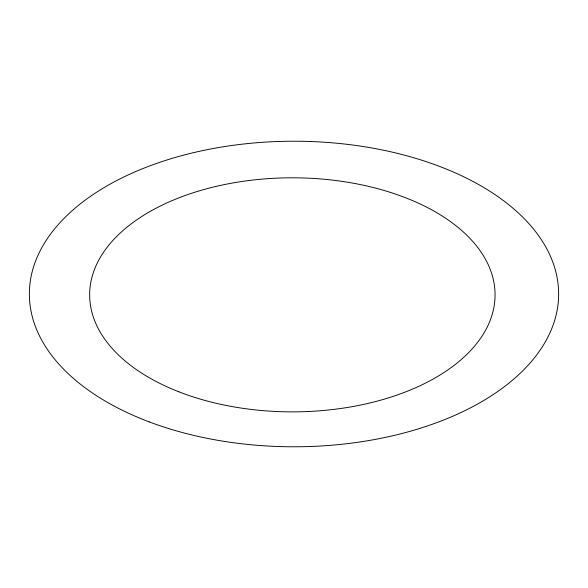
<?xml version="1.0" encoding="UTF-8"?>
<svg xmlns="http://www.w3.org/2000/svg" width="588" height="588" viewBox="0 0 588 588"><rect width="100%" height="100%" fill="white"/><g stroke="black" fill="none" stroke-linecap="round" stroke-linejoin="round"><path stroke-width="0.88" d="M178.803 391.777A202.698 117.027 0 0 0 494.552 303.143A202.698 117.027 0 0 0 203.72 189.586A202.698 117.027 0 0 0 178.803 391.777M149.198 421.883A264.637 152.784 0 0 0 558.225 302.46A264.637 152.784 0 0 0 174.57 157.657A264.637 152.784 0 0 0 149.198 421.883"/></g></svg>
